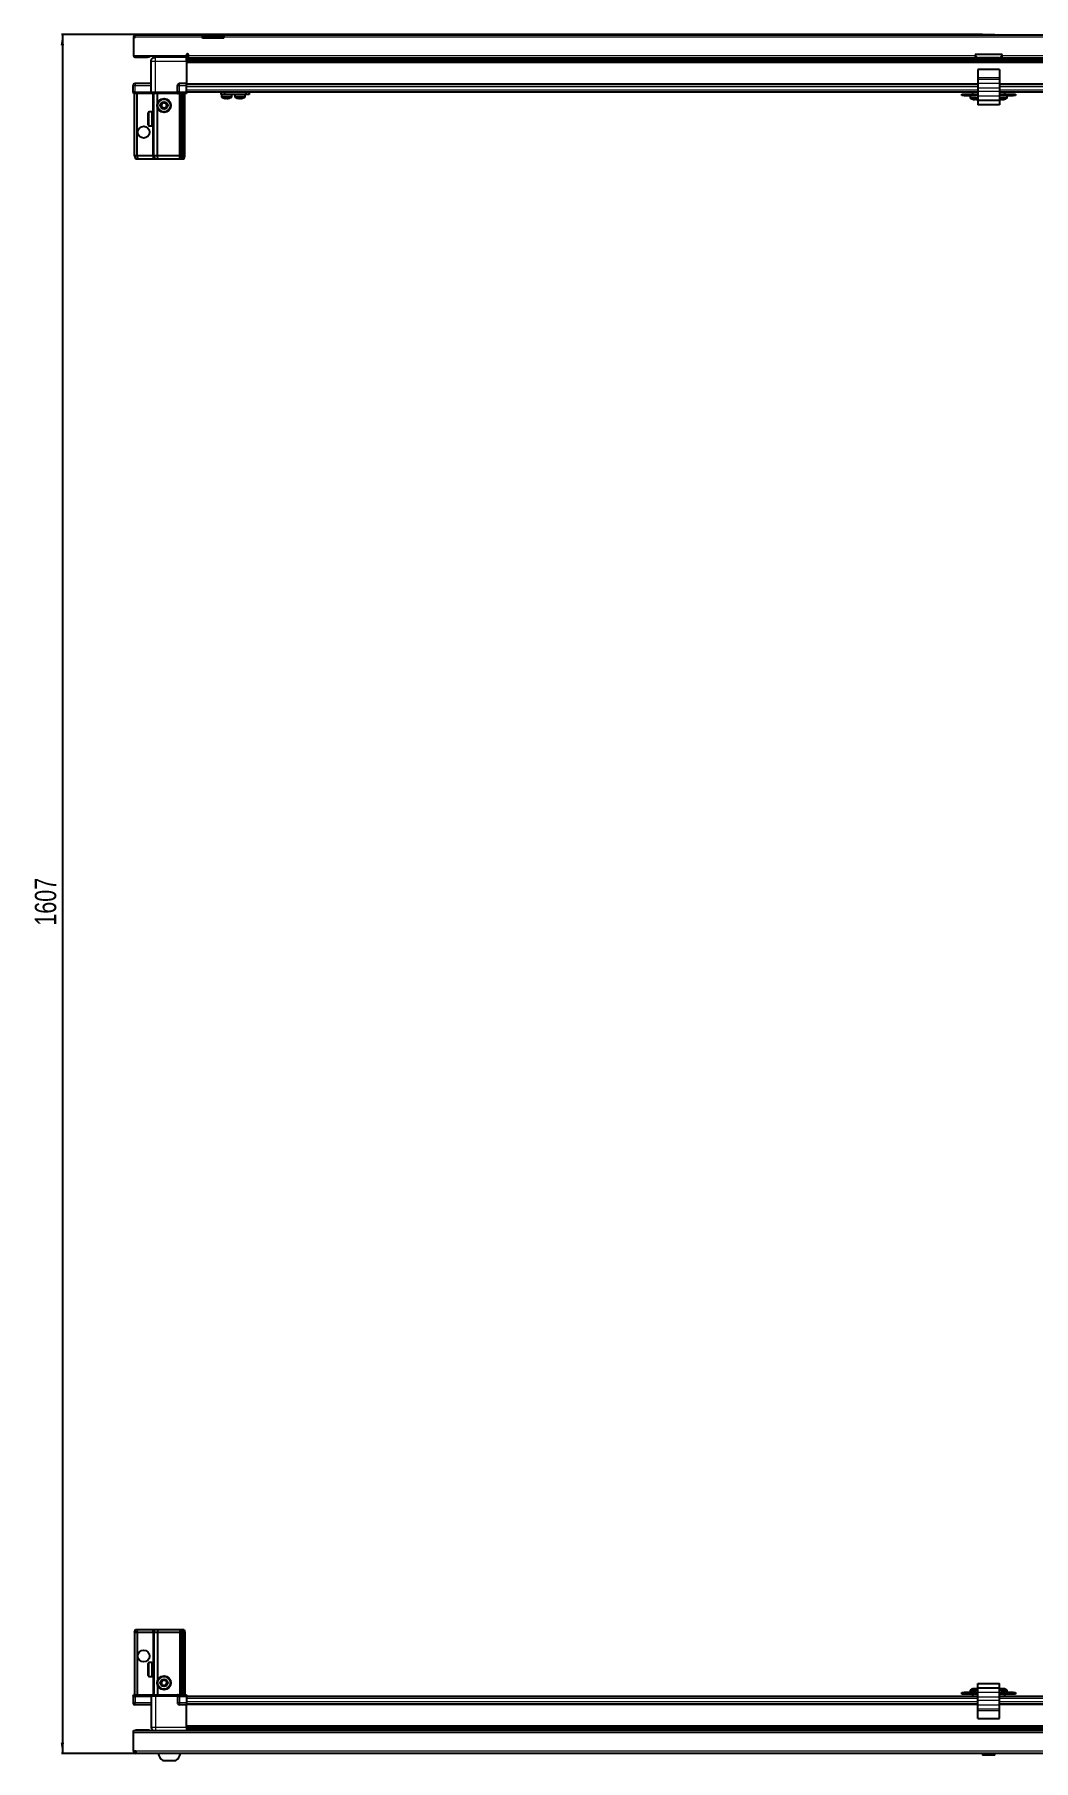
# Model space of a CAD drawing. Header units: millimetres. Extents: x 1132 to 6622, y -737 to 1932.
# Drawn here: x 1220 to 2154, y -737 to 877 of the extents above; entities that cross this region are included whole.
import ezdxf

# ---------------------------------------------------------------- set-up
doc = ezdxf.new("R2010")
doc.units = ezdxf.units.MM
doc.layers.add('FORMAT', color=7, linetype='Continuous')
doc.styles.add('SLDTEXTSTYLE0', font='TXT', dxfattribs={"width": 0.75})
doc.dimstyles.new('SLDDIMSTYLE0', dxfattribs={"dimtxt": 20, "dimasz": 10, "dimexe": 0, "dimexo": 0.0625, "dimgap": 5, "dimtad": 2, "dimdec": 1, "dimrnd": 1e-09, "dimzin": 12, "dimdsep": 46, "dimtxsty": 'SLDTEXTSTYLE0', "dimsah": 1, "dimcen": 0.09, "dimadec": 0, "dimazin": 3, "dimtfac": 1, "dimtofl": 0, "dimtmove": 0, "dimatfit": 3, "dimfxl": 0, "dimfrac": 2, "dimtolj": 1, "dimtzin": 12, "dimarcsym": 0})

# ---------------------------------------------------------------- blocks, each defined once
blk = doc.blocks.new('_D_9')
at = {"layer": 'FORMAT'}
for p, q in [((2106.7, 877), (1245.5, 877)), ((1246.5, 877), (1246.5, -730)), ((1315.1, -730), (1245.5, -730))]:
    blk.add_line(p, q, dxfattribs=at)
for points in [[(1246.5, 877), (1244.9, 867), (1248, 867)], [(1246.5, -730), (1248, -720), (1244.9, -720)]]:
    blk.add_solid(points, dxfattribs=at)
at = {"layer": 'FORMAT', "insert": (1220.7, 43.9), "char_height": 20, "attachment_point": 1, "rotation": 90, "style": 'SLDTEXTSTYLE0'}
blk.add_mtext('1607', dxfattribs=at)

msp = doc.modelspace()

# ---------------------------------------------------------------- linework, layer by layer
at = {"color": 7, "linetype": 'Continuous', "lineweight": 25}
for p, q in [((1313.99, 874.58), (1312.99, 874.58)), ((1312.99, 874.58), (1312.99, 873.68)), ((1312.99, 873.68), (1312.99, 857.18)), ((1313.99, 873.68), (1312.99, 873.68)), ((1313.99, 874.58), (1313.99, 873.68)), ((1314.59, 876.68), (1377.49, 876.68)), ((1377.49, 874.58), (1377.49, 876.68)), ((1377.49, 876.68), (1387.49, 876.68)), ((1387.49, 875.18), (1377.49, 875.18)), ((1377.49, 873.68), (1377.49, 874.58)), ((1397.49, 873.68), (1377.49, 873.68)), ((1387.49, 876.68), (1397.49, 876.68)), ((1397.49, 875.18), (1387.49, 875.18)), ((1397.49, 876.68), (1397.49, 874.58)), ((1397.49, 876.68), (2827.49, 876.68)), ((1397.49, 873.68), (1397.49, 874.58)), ((2106.7, 876.98), (2106.7, 876.68)), ((2106.7, 876.98), (2118.27, 876.98)), ((2118.27, 876.68), (2118.27, 876.98)), ((1312.99, 857.18), (1362.49, 857.18)), ((1315.09, 855.68), (1325.99, 855.68)), ((1327.99, 855.68), (1325.99, 855.68)), ((1327.99, 857.18), (1327.99, 855.68)), ((1333.24, 857.18), (1333.24, 855.68)), ((1362.49, 855.68), (1333.49, 855.68)), ((1359.74, 855.68), (1359.74, 857.18)), ((1362.49, 857.18), (1362.49, 858.03)), ((1362.49, 857.18), (1362.49, 855.68)), ((1364.49, 858.03), (1364.49, 857.28)), ((1364.49, 855.18), (1364.49, 857.28)), ((2124.99, 858.18), (2099.99, 858.18)), ((2099.99, 858.18), (2099.99, 857.28)), ((2099.99, 857.28), (2099.99, 855.18)), ((2124.99, 857.28), (2124.99, 858.18)), ((2124.99, 855.18), (2124.99, 857.28)), ((1329.49, 823.18), (1329.49, 852.18)), ((1362.49, 855.03), (1386.37, 855.03)), ((2862.49, 853.24), (1362.49, 853.24)), ((2862.49, 853.2), (1362.49, 853.2)), ((1362.49, 852.18), (1362.49, 831.18)), ((1364.49, 855.18), (2099.99, 855.18)), ((1380.99, 855.18), (1380.99, 855.03)), ((1381.15, 855.18), (1381.15, 855.03)), ((1381.36, 855.18), (1381.36, 855.03)), ((1381.91, 855.18), (1381.91, 855.03)), ((1382.32, 855.18), (1382.32, 855.03)), ((1383.21, 855.18), (1383.21, 855.03)), ((1383.79, 855.18), (1383.79, 855.03)), ((1384.93, 855.18), (1384.93, 855.03)), ((1385.63, 855.18), (1385.63, 855.03)), ((1386.37, 855.03), (1386.91, 855.03)), ((1386.91, 855.18), (1386.91, 855.03)), ((1386.91, 855.03), (1387.64, 855.03)), ((1386.91, 855.03), (1386.91, 855.03)), ((1387.09, 855.18), (1387.09, 855.03)), ((1387.59, 855.18), (1387.59, 855.03)), ((1387.64, 855.18), (1387.64, 855.03)), ((1387.64, 855.03), (1388.61, 855.03)), ((1387.64, 855.03), (1387.64, 855.03)), ((1388.61, 855.03), (2836.37, 855.03)), ((1388.93, 855.18), (1388.93, 855.03)), ((1388.95, 855.18), (1388.95, 855.03)), ((1389.64, 855.18), (1389.64, 855.03)), ((1390.82, 855.18), (1390.82, 855.03)), ((1391.43, 855.18), (1391.43, 855.03)), ((1392.38, 855.18), (1392.38, 855.03)), ((1392.84, 855.18), (1392.84, 855.03)), ((1393.47, 855.18), (1393.47, 855.03)), ((1393.72, 855.18), (1393.72, 855.03)), ((1393.96, 855.18), (1393.96, 855.03)), ((1393.99, 855.18), (1393.99, 855.03)), ((2122.49, 844.13), (2102.49, 844.13)), ((2102.49, 844.13), (2102.49, 836.4)), ((2121.99, 855.18), (2102.99, 855.18)), ((2122.49, 844.13), (2122.49, 836.4)), ((2124.99, 855.18), (2860.49, 855.18)), ((1312.49, 823.18), (1312.49, 829.18)), ((1312.49, 823.18), (1312.49, 822.85)), ((1314.49, 823.18), (1312.49, 823.18)), ((1312.49, 823.18), (1312.49, 822.85)), ((1312.49, 823.18), (1312.49, 823.18)), ((1329.49, 831.18), (1314.49, 831.18)), ((1314.49, 823.18), (1329.29, 823.18)), ((1329.29, 823.18), (1329.49, 823.18)), ((1329.49, 823.18), (1329.49, 821.98)), ((1329.49, 823.18), (1333.49, 823.18)), ((1333.49, 823.18), (1353.79, 823.18)), ((1353.79, 823.18), (1353.99, 823.18)), ((1353.99, 823.18), (1353.99, 829.18)), ((1353.99, 823.18), (1353.99, 821.98)), ((1355.99, 823.18), (1353.99, 823.18)), ((1353.99, 823.18), (1355.99, 823.18)), ((1362.49, 831.18), (1355.99, 831.18)), ((1355.99, 823.18), (1362.49, 823.18)), ((1362.49, 829.18), (1362.49, 831.18)), ((1362.49, 830.53), (2102.49, 830.53)), ((1362.49, 823.18), (1362.49, 829.18)), ((1362.49, 823.33), (2102.49, 823.33)), ((1362.49, 823.18), (1362.49, 822.85)), ((1394.94, 820.83), (1394.94, 823.33)), ((1397.94, 823.33), (1397.94, 820.83)), ((1418.14, 820.83), (1418.14, 823.33)), ((1421.14, 823.33), (1421.14, 820.83)), ((2097.49, 823.33), (2097.49, 821.33)), ((2102.49, 836.4), (2102.49, 834.96)), ((2102.49, 834.96), (2102.49, 831.19)), ((2102.49, 831.19), (2102.49, 826.86)), ((2102.49, 826.86), (2102.49, 823.64)), ((2102.49, 823.64), (2102.49, 819.31)), ((2122.49, 836.4), (2122.49, 834.96)), ((2122.49, 834.96), (2122.49, 831.19)), ((2122.49, 831.19), (2122.49, 826.86)), ((2122.49, 830.53), (2862.49, 830.53)), ((2122.49, 826.86), (2122.49, 823.64)), ((2122.49, 823.64), (2122.49, 819.31)), ((2122.49, 823.33), (2862.49, 823.33)), ((2127.49, 821.33), (2127.49, 823.33)), ((1312.49, 822.85), (1312.99, 821.98)), ((1312.49, 822.85), (1312.99, 821.98)), ((1312.99, 821.98), (1314.49, 821.98)), ((1313.99, 763.68), (1313.99, 821.98)), ((1329.29, 821.98), (1314.49, 821.98)), ((1316.49, 763.68), (1316.49, 821.98)), ((1329.49, 821.98), (1329.29, 821.98)), ((1333.49, 821.98), (1329.49, 821.98)), ((1331.99, 763.68), (1331.99, 821.98)), ((1353.79, 821.98), (1333.49, 821.98)), ((1335.49, 813.18), (1335.49, 821.98)), ((1335.49, 763.68), (1335.49, 808.18)), ((1353.99, 821.98), (1353.79, 821.98)), ((1353.99, 821.98), (1354.67, 821.98)), ((1362.49, 821.98), (1354.67, 821.98)), ((1355.99, 822.85), (1362.49, 822.85)), ((1356.99, 763.68), (1356.99, 821.98)), ((1357.99, 763.68), (1357.99, 821.98)), ((1359.49, 763.68), (1359.49, 821.98)), ((1360.99, 763.68), (1360.99, 821.98)), ((1362.49, 822.85), (1362.49, 821.98)), ((1397.94, 820.83), (1394.94, 820.83)), ((1395.29, 820.83), (1395.29, 818.92)), ((1418.14, 820.83), (1397.94, 820.83)), ((1404.79, 818.92), (1404.79, 820.83)), ((1407.74, 820.83), (1407.74, 818.92)), ((1407.79, 820.83), (1407.79, 818.92)), ((1417.29, 818.92), (1417.29, 820.83)), ((1421.14, 820.83), (1418.14, 820.83)), ((2087.49, 819.83), (2087.49, 821.33)), ((2087.49, 821.33), (2089.49, 821.33)), ((2089.49, 819.83), (2087.49, 819.83)), ((2089.49, 821.33), (2089.49, 819.83)), ((2089.49, 821.33), (2100.74, 821.33)), ((2089.49, 819.83), (2100.74, 819.83)), ((2095.24, 819.83), (2095.24, 817.92)), ((2100.74, 819.83), (2100.74, 821.33)), ((2100.74, 821.33), (2102.49, 821.33)), ((2102.49, 819.83), (2100.74, 819.83)), ((2102.49, 819.31), (2102.49, 815.33)), ((2122.49, 815.33), (2102.49, 815.33)), ((2102.49, 815.33), (2102.49, 811.33)), ((2122.49, 811.33), (2102.49, 811.33)), ((2122.49, 821.33), (2124.24, 821.33)), ((2124.24, 819.83), (2122.49, 819.83)), ((2122.49, 819.31), (2122.49, 815.33)), ((2122.49, 816.53), (2122.74, 816.45)), ((2122.49, 815.33), (2122.49, 811.33)), ((2124.24, 821.33), (2124.24, 819.83)), ((2124.24, 821.33), (2135.49, 821.33)), ((2124.24, 819.83), (2135.49, 819.83)), ((2129.74, 817.92), (2129.74, 819.83)), ((2135.49, 819.83), (2135.49, 821.33)), ((2135.49, 821.33), (2137.49, 821.33)), ((2137.49, 819.83), (2135.49, 819.83)), ((2137.49, 821.33), (2137.49, 819.83)), ((1326.79, 792.48), (1326.79, 803.88)), ((1330.49, 804.68), (1327.59, 804.68)), ((1327.59, 791.68), (1330.49, 791.68)), ((1329.99, 804.59), (1330.49, 804.59)), ((1329.99, 804.59), (1329.99, 804.42)), ((1329.99, 804.42), (1330.49, 804.42)), ((1329.99, 803.93), (1330.49, 803.93)), ((1329.99, 803.93), (1329.99, 803.55)), ((1329.99, 803.55), (1330.49, 803.55)), ((1329.99, 802.72), (1330.49, 802.72)), ((1329.99, 802.72), (1329.99, 802.16)), ((1329.99, 802.16), (1330.49, 802.16)), ((1329.99, 801.06), (1330.49, 801.06)), ((1329.99, 801.06), (1329.99, 800.38)), ((1329.99, 800.38), (1330.49, 800.38)), ((1329.99, 799.11), (1330.49, 799.11)), ((1329.99, 799.11), (1329.99, 798.38)), ((1329.99, 798.81), (1330.49, 798.81)), ((1329.99, 798.38), (1330.49, 798.38)), ((1329.99, 797.08), (1330.49, 797.08)), ((1329.99, 797.08), (1329.99, 796.36)), ((1329.99, 796.95), (1330.49, 796.95)), ((1329.99, 796.36), (1330.49, 796.36)), ((1329.99, 795.15), (1330.49, 795.15)), ((1329.99, 795.15), (1329.99, 794.52)), ((1329.99, 794.52), (1330.49, 794.52)), ((1329.99, 793.52), (1330.49, 793.52)), ((1329.99, 793.52), (1329.99, 793.04)), ((1329.99, 793.04), (1330.49, 793.04)), ((1329.99, 792.35), (1330.49, 792.35)), ((1329.99, 792.35), (1329.99, 792.06)), ((1329.99, 792.06), (1330.49, 792.06)), ((1329.99, 791.75), (1330.49, 791.75)), ((1329.99, 791.75), (1329.99, 791.68)), ((1329.99, 791.68), (1330.49, 791.68)), ((1330.49, 804.59), (1330.49, 804.68)), ((1330.49, 804.42), (1330.49, 804.59)), ((1330.49, 803.93), (1330.49, 804.42)), ((1330.49, 803.55), (1330.49, 803.93)), ((1330.49, 802.72), (1330.49, 803.55)), ((1330.49, 802.16), (1330.49, 802.72)), ((1330.59, 802.58), (1330.49, 802.58)), ((1330.49, 801.06), (1330.49, 802.16)), ((1330.49, 800.38), (1330.49, 801.06)), ((1330.49, 799.11), (1330.49, 800.38)), ((1330.49, 798.81), (1330.49, 799.11)), ((1330.49, 797.08), (1330.49, 798.38)), ((1330.49, 796.36), (1330.49, 796.95)), ((1330.49, 795.15), (1330.49, 796.36)), ((1330.49, 794.52), (1330.49, 795.15)), ((1330.49, 793.52), (1330.49, 794.52)), ((1330.49, 793.78), (1330.59, 793.78)), ((1330.49, 793.04), (1330.49, 793.52)), ((1330.49, 792.35), (1330.49, 793.04)), ((1330.49, 792.06), (1330.49, 792.35)), ((1330.49, 791.75), (1330.49, 792.06)), ((1330.49, 791.68), (1330.49, 791.75)), ((1330.49, 791.68), (1330.49, 791.68)), ((1330.59, 801.07), (1330.59, 802.58)), ((1330.59, 793.78), (1330.59, 801.07)), ((1331.47, 801.49), (1330.99, 802.18)), ((1330.99, 794.18), (1330.99, 802.18)), ((1330.99, 794.18), (1331.47, 794.87)), ((1331.96, 802.18), (1331.47, 801.49)), ((1331.47, 794.87), (1331.47, 801.49)), ((1331.47, 794.87), (1331.96, 794.18)), ((1331.99, 802.18), (1331.96, 802.18)), ((1331.96, 794.18), (1331.96, 802.18)), ((1331.96, 794.18), (1331.99, 794.18)), ((1316.49, 763.68), (1313.99, 763.68)), ((1313.99, 763.68), (1314.79, 760.68)), ((1314.79, 760.68), (1316.64, 760.68)), ((1330.99, 763.68), (1316.49, 763.68)), ((1316.49, 763.68), (1316.64, 760.68)), ((1316.64, 760.68), (1330.99, 760.68)), ((1331.99, 763.68), (1330.99, 763.68)), ((1330.99, 760.68), (1332.79, 760.68)), ((1335.49, 763.68), (1331.99, 763.68)), ((1331.99, 763.68), (1332.79, 760.68)), ((1332.79, 760.68), (1335.82, 760.68)), ((1355.99, 763.68), (1335.49, 763.68)), ((1335.82, 760.68), (1335.49, 763.68)), ((1335.82, 760.68), (1355.99, 760.68)), ((1356.99, 763.68), (1355.99, 763.68)), ((1355.99, 760.68), (1357.79, 760.68)), ((1357.99, 763.68), (1356.99, 763.68)), ((1357.79, 760.68), (1356.99, 763.68)), ((1357.79, 760.68), (1358.53, 760.68)), ((1359.49, 763.68), (1357.99, 763.68)), ((1358.53, 760.68), (1357.99, 763.68)), ((1358.53, 760.68), (1359.03, 760.68)), ((1359.03, 760.68), (1359.49, 763.68)), ((1359.03, 760.68), (1360.18, 760.68)), ((1360.99, 763.68), (1359.49, 763.68)), ((1360.18, 760.68), (1360.99, 763.68)), ((1313.99, -617.02), (1314.79, -614.02)), ((1313.99, -617.02), (1313.99, -675.32)), ((1316.49, -617.02), (1313.99, -617.02)), ((1314.79, -614.02), (1316.64, -614.02)), ((1316.49, -617.02), (1316.64, -614.02)), ((1316.49, -617.02), (1316.49, -675.32)), ((1330.99, -617.02), (1316.49, -617.02)), ((1316.64, -614.02), (1330.99, -614.02)), ((1330.99, -614.02), (1332.79, -614.02)), ((1331.99, -617.02), (1330.99, -617.02)), ((1331.99, -617.02), (1332.79, -614.02)), ((1335.49, -617.02), (1331.99, -617.02)), ((1331.99, -617.02), (1331.99, -675.32)), ((1332.79, -614.02), (1335.82, -614.02)), ((1335.82, -614.02), (1335.49, -617.02)), ((1335.49, -617.02), (1335.49, -661.52)), ((1355.99, -617.02), (1335.49, -617.02)), ((1335.82, -614.02), (1355.99, -614.02)), ((1355.99, -614.02), (1357.79, -614.02)), ((1356.99, -617.02), (1355.99, -617.02)), ((1357.79, -614.02), (1356.99, -617.02)), ((1357.99, -617.02), (1356.99, -617.02)), ((1356.99, -617.02), (1356.99, -675.32)), ((1357.79, -614.02), (1358.53, -614.02)), ((1358.53, -614.02), (1357.99, -617.02)), ((1359.49, -617.02), (1357.99, -617.02)), ((1357.99, -617.02), (1357.99, -675.32)), ((1358.53, -614.02), (1359.03, -614.02)), ((1359.03, -614.02), (1359.49, -617.02)), ((1359.03, -614.02), (1360.18, -614.02)), ((1359.49, -617.02), (1359.49, -675.32)), ((1360.99, -617.02), (1359.49, -617.02)), ((1360.18, -614.02), (1360.99, -617.02)), ((1360.99, -617.02), (1360.99, -675.32)), ((1329.99, -645.02), (1327.59, -645.02)), ((1329.99, -645.02), (1329.99, -645.03)), ((1329.99, -645.03), (1330.49, -645.03)), ((1329.99, -645.21), (1330.49, -645.21)), ((1329.99, -645.21), (1329.99, -645.43)), ((1329.99, -645.43), (1330.49, -645.43)), ((1330.49, -645.21), (1330.49, -645.03)), ((1330.49, -645.43), (1330.49, -645.21)), ((1330.49, -646.01), (1330.49, -645.43)), ((1326.79, -657.22), (1326.79, -645.82)), ((1327.59, -658.02), (1329.99, -658.02)), ((1329.99, -646.01), (1330.49, -646.01)), ((1329.99, -646.01), (1329.99, -646.43)), ((1329.99, -646.43), (1330.49, -646.43)), ((1329.99, -647.34), (1330.49, -647.34)), ((1329.99, -647.34), (1329.99, -647.93)), ((1329.99, -647.93), (1330.49, -647.93)), ((1329.99, -649.09), (1330.49, -649.09)), ((1329.99, -649.09), (1329.99, -649.79)), ((1329.99, -649.79), (1330.49, -649.79)), ((1329.99, -651.07), (1330.49, -651.07)), ((1329.99, -651.07), (1329.99, -651.81)), ((1329.99, -651.21), (1330.49, -651.21)), ((1329.99, -651.71), (1330.49, -651.71)), ((1329.99, -651.81), (1330.49, -651.81)), ((1329.99, -653.09), (1330.49, -653.09)), ((1329.99, -653.09), (1329.99, -653.8)), ((1329.99, -653.8), (1330.49, -653.8)), ((1329.99, -654.97), (1330.49, -654.97)), ((1329.99, -654.97), (1329.99, -655.57)), ((1329.99, -655.57), (1330.49, -655.57)), ((1329.99, -656.5), (1330.49, -656.5)), ((1329.99, -656.5), (1329.99, -656.94)), ((1329.99, -656.94), (1330.49, -656.94)), ((1329.99, -657.55), (1330.49, -657.55)), ((1329.99, -657.55), (1329.99, -657.78)), ((1329.99, -657.78), (1330.49, -657.78)), ((1329.99, -658), (1330.49, -658)), ((1329.99, -658), (1329.99, -658.02)), ((1329.99, -658.01), (1330.49, -658.01)), ((1330.49, -646.43), (1330.49, -646.01)), ((1330.49, -647.34), (1330.49, -646.43)), ((1330.59, -647.12), (1330.49, -647.12)), ((1330.49, -647.93), (1330.49, -647.34)), ((1330.49, -649.09), (1330.49, -647.93)), ((1330.49, -649.79), (1330.49, -649.09)), ((1330.49, -651.07), (1330.49, -649.79)), ((1330.49, -651.21), (1330.49, -651.07)), ((1330.49, -651.81), (1330.49, -651.71)), ((1330.49, -653.09), (1330.49, -651.81)), ((1330.49, -653.8), (1330.49, -653.09)), ((1330.49, -654.97), (1330.49, -653.8)), ((1330.49, -655.57), (1330.49, -654.97)), ((1330.49, -656.5), (1330.49, -655.57)), ((1330.49, -655.92), (1330.59, -655.92)), ((1330.49, -656.94), (1330.49, -656.5)), ((1330.49, -657.55), (1330.49, -656.94)), ((1330.49, -657.78), (1330.49, -657.55)), ((1330.49, -658), (1330.49, -657.78)), ((1330.49, -658.01), (1330.49, -658)), ((1330.59, -655.92), (1330.59, -647.12)), ((1331.47, -648.21), (1330.99, -647.52)), ((1330.99, -655.52), (1330.99, -647.52)), ((1330.99, -655.52), (1331.47, -654.83)), ((1331.96, -647.52), (1331.47, -648.21)), ((1331.47, -654.83), (1331.47, -648.21)), ((1331.47, -654.83), (1331.96, -655.52)), ((1331.99, -647.52), (1331.96, -647.52)), ((1331.96, -655.52), (1331.96, -647.52)), ((1331.96, -655.52), (1331.99, -655.52)), ((1312.99, -675.32), (1312.49, -676.19)), ((1312.49, -676.52), (1312.49, -676.19)), ((1312.49, -676.52), (1314.49, -676.52)), ((1312.49, -676.52), (1312.49, -682.52)), ((1314.49, -675.32), (1312.99, -675.32)), ((1314.49, -675.32), (1329.29, -675.32)), ((1329.29, -676.52), (1314.49, -676.52)), ((1314.49, -676.52), (1329.29, -676.52)), ((1329.29, -675.32), (1329.49, -675.32)), ((1329.49, -676.52), (1329.29, -676.52)), ((1329.49, -676.52), (1329.49, -675.32)), ((1329.49, -675.32), (1333.49, -675.32)), ((1333.49, -676.52), (1329.49, -676.52)), ((1329.49, -676.52), (1329.49, -705.52)), ((1333.49, -675.32), (1353.79, -675.32)), ((1353.79, -676.52), (1333.49, -676.52)), ((1335.49, -666.52), (1335.49, -675.32)), ((1353.79, -675.32), (1353.99, -675.32)), ((1353.99, -676.52), (1353.79, -676.52)), ((1353.99, -676.52), (1353.99, -675.32)), ((1354.67, -675.32), (1353.99, -675.32)), ((1353.99, -676.52), (1355.99, -676.52)), ((1353.99, -676.52), (1353.99, -682.52)), ((1354.67, -675.32), (1362.49, -675.32)), ((1362.49, -676.19), (1355.99, -676.19)), ((1362.49, -676.52), (1355.99, -676.52)), ((1355.99, -676.52), (1362.49, -676.52)), ((1362.49, -675.32), (1362.49, -676.19)), ((1362.49, -676.19), (1362.49, -676.19)), ((1362.49, -676.52), (1362.49, -676.19)), ((1362.49, -676.52), (1362.49, -676.52)), ((1362.49, -676.52), (1362.49, -682.52)), ((2102.49, -676.67), (1362.49, -676.67)), ((2087.49, -674.67), (2087.49, -673.17)), ((2087.49, -673.17), (2089.49, -673.17)), ((2089.49, -674.67), (2087.49, -674.67)), ((2089.49, -673.17), (2089.49, -674.67)), ((2100.74, -673.17), (2089.49, -673.17)), ((2100.74, -674.67), (2089.49, -674.67)), ((2095.24, -671.26), (2095.24, -673.17)), ((2097.49, -674.67), (2097.49, -676.67)), ((2100.74, -674.67), (2100.74, -673.17)), ((2100.74, -673.17), (2102.49, -673.17)), ((2102.49, -674.67), (2100.74, -674.67)), ((2101.16, -669.68), (2101.16, -669.69)), ((2102.49, -664.67), (2122.49, -664.67)), ((2102.49, -668.67), (2102.49, -664.67)), ((2102.49, -668.67), (2122.49, -668.67)), ((2102.49, -672.65), (2102.49, -668.67)), ((2102.49, -676.98), (2102.49, -672.65)), ((2102.49, -680.2), (2102.49, -676.98)), ((2122.49, -668.67), (2122.49, -664.67)), ((2122.49, -672.65), (2122.49, -668.67)), ((2122.49, -676.98), (2122.49, -672.65)), ((2122.49, -673.17), (2124.24, -673.17)), ((2124.24, -674.67), (2122.49, -674.67)), ((2862.49, -676.67), (2122.49, -676.67)), ((2122.49, -680.2), (2122.49, -676.98)), ((2124.24, -673.17), (2124.24, -674.67)), ((2135.49, -673.17), (2124.24, -673.17)), ((2135.49, -674.67), (2124.24, -674.67)), ((2126.16, -669.68), (2126.16, -669.69)), ((2127.49, -676.67), (2127.49, -674.67)), ((2129.74, -673.17), (2129.74, -671.26)), ((2135.49, -674.67), (2135.49, -673.17)), ((2135.49, -673.17), (2137.49, -673.17)), ((2137.49, -674.67), (2135.49, -674.67)), ((2137.49, -673.17), (2137.49, -674.67)), ((1329.49, -684.52), (1314.49, -684.52)), ((1362.49, -684.52), (1355.99, -684.52)), ((1362.49, -682.52), (1362.49, -684.52)), ((2102.49, -683.87), (1362.49, -683.87)), ((1362.49, -705.52), (1362.49, -684.52)), ((2102.49, -684.53), (2102.49, -680.2)), ((2102.49, -688.3), (2102.49, -684.53)), ((2102.49, -689.74), (2102.49, -688.3)), ((2102.49, -697.47), (2102.49, -689.74)), ((2122.49, -684.53), (2122.49, -680.2)), ((2862.49, -683.87), (2122.49, -683.87)), ((2122.49, -688.3), (2122.49, -684.53)), ((2122.49, -689.74), (2122.49, -688.3)), ((2122.49, -697.47), (2122.49, -689.74)), ((1312.99, -710.62), (1312.99, -708.52)), ((1312.99, -708.52), (2911.99, -708.52)), ((1327.99, -708.42), (1315.09, -708.42)), ((1327.99, -708.42), (1327.99, -708.52)), ((1362.49, -706.54), (2862.49, -706.54)), ((1362.49, -706.58), (2862.49, -706.58)), ((1386.37, -708.37), (1362.49, -708.37)), ((1380.99, -708.52), (1380.99, -708.37)), ((1381.03, -708.52), (1381.03, -708.37)), ((1381.3, -708.52), (1381.3, -708.37)), ((1381.56, -708.52), (1381.56, -708.37)), ((1382.21, -708.52), (1382.21, -708.37)), ((1382.67, -708.52), (1382.67, -708.37)), ((1383.64, -708.52), (1383.64, -708.37)), ((1384.26, -708.52), (1384.26, -708.37)), ((1385.45, -708.52), (1385.45, -708.37)), ((1386.11, -708.52), (1386.11, -708.37)), ((1386.16, -708.52), (1386.16, -708.37)), ((1387.45, -708.37), (1386.37, -708.37)), ((1388.19, -708.37), (1387.45, -708.37)), ((1387.45, -708.52), (1387.45, -708.37)), ((1387.45, -708.37), (1387.45, -708.37)), ((1387.47, -708.52), (1387.47, -708.37)), ((1387.96, -708.52), (1387.96, -708.37)), ((1388.19, -708.52), (1388.19, -708.37)), ((1388.61, -708.37), (1388.19, -708.37)), ((1388.19, -708.37), (1388.19, -708.37)), ((2836.37, -708.37), (1388.61, -708.37)), ((1389.46, -708.52), (1389.46, -708.37)), ((1390.15, -708.52), (1390.15, -708.37)), ((1391.28, -708.52), (1391.28, -708.37)), ((1391.86, -708.52), (1391.86, -708.37)), ((1392.73, -708.52), (1392.73, -708.37)), ((1393.13, -708.52), (1393.13, -708.37)), ((1393.66, -708.52), (1393.66, -708.37)), ((1393.85, -708.52), (1393.85, -708.37)), ((1393.99, -708.52), (1393.99, -708.37)), ((2102.49, -697.47), (2122.49, -697.47)), ((1312.99, -727.92), (1312.99, -710.62)), ((1315.09, -727.92), (1312.99, -727.92)), ((1315.09, -727.92), (1315.09, -730.02)), ((2909.89, -730.02), (1315.09, -730.02)), ((1340.49, -736.62), (1352.49, -736.62)), ((2107.69, -730.02), (2106.7, -731.01)), ((2106.7, -731.01), (2106.7, -731.52)), ((2118.27, -731.01), (2106.7, -731.01)), ((2118.27, -731.52), (2106.7, -731.52)), ((2118.27, -731.01), (2117.29, -730.02)), ((2118.27, -731.52), (2118.27, -731.01))]:
    msp.add_line(p, q, dxfattribs=at)
at = {"color": 8, "linetype": 'Continuous', "lineweight": 18}
for p, q in [((1377.49, 874.58), (1313.99, 874.58)), ((1387.49, 875.18), (1387.49, 876.68)), ((2827.49, 874.58), (1397.49, 874.58)), ((1315.09, 857.18), (1315.09, 855.68)), ((1325.99, 855.68), (1325.99, 857.18)), ((1362.49, 855.68), (1364.49, 855.68)), ((1364.49, 857.28), (2099.99, 857.28)), ((2099.99, 855.68), (2101.33, 855.68)), ((2123.65, 855.68), (2124.99, 855.68)), ((2124.99, 857.28), (2860.49, 857.28)), ((1333.49, 852.18), (1362.49, 852.18)), ((1333.49, 823.18), (1333.49, 852.18)), ((2862.49, 854.44), (1362.49, 854.44)), ((1362.49, 852), (2862.49, 852)), ((2862.49, 850.58), (1362.49, 850.58)), ((1312.49, 829.18), (1314.49, 829.18)), ((1314.49, 831.18), (1314.49, 829.18)), ((1314.49, 829.18), (1329.49, 829.18)), ((1314.49, 823.18), (1314.49, 829.18)), ((1314.49, 823.18), (1314.49, 821.98)), ((1329.29, 821.98), (1329.29, 823.18)), ((1333.49, 823.18), (1333.49, 821.98)), ((1353.79, 821.98), (1353.79, 823.18)), ((1353.99, 829.18), (1355.99, 829.18)), ((1355.99, 829.18), (1355.99, 831.18)), ((1355.99, 823.18), (1355.99, 829.18)), ((1355.99, 829.18), (1362.49, 829.18)), ((1355.99, 823.18), (1355.99, 822.85)), ((1362.49, 831.18), (2102.49, 831.18)), ((1362.49, 828.53), (2102.49, 828.53)), ((1362.49, 825.33), (2102.49, 825.33)), ((2122.49, 836.4), (2102.49, 836.4)), ((2122.49, 834.96), (2102.49, 834.96)), ((2122.49, 831.19), (2102.49, 831.19)), ((2122.49, 826.86), (2102.49, 826.86)), ((2122.49, 823.64), (2102.49, 823.64)), ((2122.49, 831.18), (2862.49, 831.18)), ((2122.49, 828.53), (2862.49, 828.53)), ((2122.49, 825.33), (2862.49, 825.33)), ((1330.99, 802.18), (1330.99, 821.98)), ((1355.99, 763.68), (1355.99, 821.98)), ((1404.79, 818.92), (1395.29, 818.92)), ((1404.59, 818.55), (1395.48, 818.55)), ((1407.79, 818.92), (1407.74, 818.92)), ((1417.29, 818.92), (1407.79, 818.92)), ((1407.98, 818.55), (1407.93, 818.55)), ((1417.09, 818.55), (1407.98, 818.55)), ((2102.49, 817.92), (2095.24, 817.92)), ((2102.49, 817.55), (2095.43, 817.55)), ((2122.49, 819.31), (2102.49, 819.31)), ((2129.74, 817.92), (2122.49, 817.92)), ((2129.54, 817.55), (2122.49, 817.55)), ((1327.59, 791.68), (1327.59, 804.68)), ((1330.99, 763.68), (1330.99, 794.18)), ((1330.99, 763.68), (1330.99, 760.68)), ((1355.99, 760.68), (1355.99, 763.68)), ((1330.99, -617.02), (1330.99, -614.02)), ((1330.99, -617.02), (1330.99, -647.52)), ((1355.99, -614.02), (1355.99, -617.02)), ((1355.99, -617.02), (1355.99, -675.32)), ((1327.59, -658.02), (1327.59, -645.02)), ((1330.99, -655.52), (1330.99, -675.32)), ((1314.49, -676.52), (1314.49, -675.32)), ((1314.49, -676.52), (1314.49, -682.52)), ((1329.29, -676.52), (1329.29, -675.32)), ((1333.49, -676.52), (1333.49, -675.32)), ((1333.49, -676.52), (1333.49, -705.52)), ((1353.79, -676.52), (1353.79, -675.32)), ((1355.99, -676.52), (1355.99, -676.19)), ((1355.99, -676.52), (1355.99, -682.52)), ((1362.49, -676.52), (1362.49, -676.19)), ((2095.24, -671.26), (2099.99, -671.26)), ((2095.43, -670.89), (2099.99, -670.89)), ((2099.99, -670.89), (2102.49, -670.89)), ((2099.99, -671.26), (2102.49, -671.26)), ((2102.49, -672.65), (2122.49, -672.65)), ((2102.49, -676.98), (2122.49, -676.98)), ((2122.49, -670.89), (2124.99, -670.89)), ((2122.49, -671.26), (2124.99, -671.26)), ((2124.99, -670.89), (2129.54, -670.89)), ((2124.99, -671.26), (2129.74, -671.26)), ((1312.49, -682.52), (1314.49, -682.52)), ((1314.49, -682.52), (1329.49, -682.52)), ((1314.49, -684.52), (1314.49, -682.52)), ((1353.99, -682.52), (1355.99, -682.52)), ((1355.99, -682.52), (1362.49, -682.52)), ((1355.99, -682.52), (1355.99, -684.52)), ((2102.49, -678.67), (1362.49, -678.67)), ((2102.49, -681.87), (1362.49, -681.87)), ((2102.49, -684.52), (1362.49, -684.52)), ((2102.49, -680.2), (2122.49, -680.2)), ((2102.49, -684.53), (2122.49, -684.53)), ((2102.49, -688.3), (2122.49, -688.3)), ((2102.49, -689.74), (2122.49, -689.74)), ((2862.49, -678.67), (2122.49, -678.67)), ((2862.49, -681.87), (2122.49, -681.87)), ((2862.49, -684.52), (2122.49, -684.52)), ((1315.09, -708.52), (1315.09, -708.42)), ((1333.49, -705.52), (1362.49, -705.52)), ((1362.49, -703.92), (2862.49, -703.92)), ((2862.49, -705.34), (1362.49, -705.34)), ((1362.49, -707.78), (2862.49, -707.78)), ((2911.99, -710.62), (1312.99, -710.62)), ((2909.89, -727.92), (1315.09, -727.92))]:
    msp.add_line(p, q, dxfattribs=at)
at = {"color": 7, "linetype": 'Continuous', "lineweight": 25, "flags": 128}
for points in [[(2102.49, -669.87), (2102.48, -669.87), (2102.17, -669.77)], [(2122.84, -669.77), (2122.52, -669.86), (2122.49, -669.87)], [(1315.09, -708.42), (1314.68, -708.46), (1314.45, -708.52)]]:
    msp.add_lwpolyline(points, dxfattribs=at)
at = {"color": 7, "linetype": 'Continuous', "lineweight": 25}
for centre, radius in [((1341.49, 810.68), 6.5), ((1341.49, 810.68), 3.46), ((1322.49, 785.68), 5.5), ((1322.49, -639.02), 5.5), ((1341.49, -664.02), 6.5), ((1341.49, -664.02), 3.46)]:
    msp.add_circle(centre, radius, dxfattribs=at)
at = {"color": 8, "linetype": 'Continuous', "lineweight": 18}
for centre in [(1341.49, 810.68), (1341.49, -664.02)]:
    msp.add_circle(centre, 5.7, dxfattribs=at)
at = {"color": 7, "linetype": 'Continuous', "lineweight": 25}
for centre, radius, start, end in [((1315.09, 857.78), 2.1, 196.60155, 270), ((1363.49, 858.03), 1, 0, 180), ((2102.99, 858.18), 3, 180, 270), ((2121.99, 858.18), 3, 270, 360), ((1314.49, 829.18), 2, 90, 180), ((1355.99, 829.18), 2, 90, 180), ((1341.49, 810.68), 2.5, 134.92207, 194.92207), ((1341.49, 810.68), 2.5, 194.92207, 254.92207), ((1341.49, 810.68), 2.5, 74.92207, 134.92207), ((1341.49, 810.68), 2.5, 254.92207, 314.92207), ((1341.49, 810.68), 2.5, 14.92207, 74.92207), ((1341.49, 810.68), 2.5, 314.92207, 14.92207), ((1395.74, 818.92), 0.45, 180, 235.28209), ((1400.04, 825.13), 8, 235.28209, 258.9392), ((1400.04, 825.13), 8, 281.00757, 304.71791), ((1404.34, 818.92), 0.45, 304.71791, 0), ((1408.19, 818.92), 0.45, 180, 235.28209), ((1408.24, 818.92), 0.45, 180, 235.28209), ((1412.49, 825.13), 8, 235.28209, 256.54113), ((1412.54, 825.13), 8, 235.28209, 259.06255), ((1412.54, 825.13), 8, 280.87532, 304.71791), ((1416.84, 818.92), 0.45, 304.71791, 0), ((2095.69, 817.92), 0.45, 180, 235.28209), ((2099.99, 824.13), 8, 235.28209, 259.10263), ((2099.99, 824.13), 8, 280.79755, 288.20996), ((2124.99, 824.13), 8, 286.33055, 304.71791), ((2129.29, 817.92), 0.45, 304.71791, 0), ((1327.59, 803.88), 0.8, 90, 180), ((1327.59, 792.48), 0.8, 180, 270), ((1330.99, 802.58), 0.4, 180, 270), ((1330.99, 793.78), 0.4, 90, 180), ((1327.59, -645.82), 0.8, 90, 180), ((1327.59, -657.22), 0.8, 180, 270), ((1330.99, -647.12), 0.4, 180, 270), ((1330.99, -655.92), 0.4, 90, 180), ((1341.49, -664.02), 2.5, 87.37605, 147.37605), ((1341.49, -664.02), 2.5, 27.37605, 87.37605), ((1341.49, -664.02), 2.5, 147.37605, 207.37605), ((1341.49, -664.02), 2.5, 207.37605, 267.37605), ((1341.49, -664.02), 2.5, 267.37605, 327.37605), ((1341.49, -664.02), 2.5, 327.37605, 27.37605), ((2095.69, -671.26), 0.45, 124.71791, 180), ((2099.99, -677.47), 8, 105.59831, 124.71791), ((2124.99, -677.47), 8, 55.28209, 74.20809), ((2129.29, -671.26), 0.45, 0, 55.28209), ((1314.49, -682.52), 2, 180, 270), ((1355.99, -682.52), 2, 180, 270), ((1315.09, -727.92), 2.1, 180, 270), ((1315.09, -727.92), 0.6, 180, 270), ((1347.51, -727), 11.91, 194.70035, 233.8734), ((1345.46, -727), 11.91, 306.1266, 345.29965)]:
    msp.add_arc(centre, radius, start, end, dxfattribs=at)
for centre, start_param, end_param in [((1355.99, 819.38), 0, 0.7227342), ((1355.99, -672.72), 2.4188584, 3.1415927)]:
    msp.add_ellipse(centre, major_axis=(0, 3.46), ratio=0.5773503, start_param=start_param, end_param=end_param, dxfattribs=at)
for points, knots in [([(1314.58, 876.59), (1314.5, 876.58), (1314.18, 876.53), (1313.7, 876.2), (1313.23, 875.65), (1313.02, 875.07), (1313, 874.71), (1312.99, 874.58)], [0, 0, 0, 0, 0.0862, 0.3453145, 0.6044258, 0.863537, 1, 1, 1, 1]), ([(1313.99, 874.58), (1314.03, 874.83), (1314.12, 875.33), (1314.26, 875.97), (1314.39, 876.43), (1314.5, 876.65), (1314.57, 876.67), (1314.59, 876.68)], [0, 0, 0, 0, 0.2302553, 0.4485219, 0.6667858, 0.8850496, 1, 1, 1, 1]), ([(1329.49, 852.18), (1329.54, 852.62), (1329.61, 853.3), (1330.04, 854.11), (1330.5, 854.67), (1331.06, 855.12), (1331.87, 855.56), (1332.55, 855.63), (1332.99, 855.68)], [0, 0, 0, 0, 0.23945684, 0.36836066, 0.5, 0.63163934, 0.76054316, 1, 1, 1, 1]), ([(1333.49, 855.68), (1333.42, 855.68), (1333.29, 855.68), (1333.13, 855.68), (1333.01, 855.68), (1333, 855.68), (1332.99, 855.68)], [0, 0, 0, 0, 0.2493943, 0.5003335, 0.7501667, 1, 1, 1, 1]), ([(1362.49, 852.18), (1362.49, 852.57), (1362.49, 853.36), (1362.49, 854.41), (1362.49, 855.2), (1362.49, 855.62), (1362.49, 855.66), (1362.49, 855.68)], [0, 0, 0, 0, 0.21469386, 0.42938772, 0.64408158, 0.85877544, 1, 1, 1, 1]), ([(1338.7, 811.43), (1339.07, 811.79), (1339.75, 812.48), (1340.43, 813.15), (1340.75, 813.47)], [0, 0, 0, 0, 0.5346859, 1, 1, 1, 1]), ([(1339.44, 808.64), (1339.36, 808.97), (1339.14, 809.77), (1338.89, 810.73), (1338.73, 811.31), (1338.7, 811.43)], [0, 0, 0, 0, 0.3629006, 0.8668753, 1, 1, 1, 1]), ([(1342.23, 807.89), (1341.73, 808.02), (1340.8, 808.28), (1339.88, 808.52), (1339.44, 808.64)], [0, 0, 0, 0, 0.5346859, 1, 1, 1, 1]), ([(1340.75, 813.47), (1341.24, 813.33), (1342.17, 813.08), (1343.1, 812.83), (1343.53, 812.72)], [0, 0, 0, 0, 0.5346859, 1, 1, 1, 1]), ([(1344.28, 809.93), (1343.91, 809.56), (1343.23, 808.88), (1342.55, 808.21), (1342.23, 807.89)], [0, 0, 0, 0, 0.5346859, 1, 1, 1, 1]), ([(1343.53, 812.72), (1343.56, 812.6), (1343.72, 812.02), (1343.98, 811.06), (1344.19, 810.26), (1344.28, 809.93)], [0, 0, 0, 0, 0.1331247, 0.6370994, 1, 1, 1, 1]), ([(1398.54, 817.28), (1398.54, 817.27), (1398.54, 817.27), (1398.4, 817.3), (1398.22, 817.35), (1398.07, 817.41), (1398, 817.44), (1397.99, 817.45), (1397.99, 817.45), (1398, 817.45), (1398.02, 817.45), (1398.09, 817.43), (1398.38, 817.37), (1398.76, 817.29), (1399.17, 817.26), (1399.45, 817.29), (1399.6, 817.36), (1399.71, 817.43), (1399.78, 817.45), (1399.8, 817.45), (1399.83, 817.45), (1399.85, 817.45), (1399.89, 817.45), (1399.99, 817.41), (1400.15, 817.34), (1400.37, 817.29), (1400.67, 817.27), (1401.01, 817.29), (1401.32, 817.34), (1401.56, 817.39), (1401.68, 817.41), (1401.76, 817.43), (1401.81, 817.44), (1401.85, 817.45), (1401.86, 817.45), (1401.87, 817.45), (1401.87, 817.45)], [0, 0, 0, 0, 0.0260981, 0.0798373, 0.1372046, 0.1783571, 0.1990393, 0.2033396, 0.2076895, 0.2107229, 0.2145438, 0.2214795, 0.2486016, 0.3557772, 0.404897, 0.4544227, 0.54605, 0.5914038, 0.5971187, 0.6013251, 0.6043817, 0.6074438, 0.6119905, 0.6242286, 0.6785193, 0.7597502, 0.8043048, 0.8490258, 0.923625, 0.9513598, 0.9687075, 0.9799959, 0.9911421, 0.9954732, 0.998845, 1, 1, 1, 1]), ([(1401.87, 817.45), (1401.88, 817.45), (1401.88, 817.45), (1401.89, 817.44), (1401.84, 817.41), (1401.7, 817.34), (1401.56, 817.29), (1401.51, 817.27), (1401.55, 817.28), (1401.57, 817.28)], [0, 0, 0, 0, 0.0151829, 0.0365363, 0.0956997, 0.3601423, 0.6752387, 0.8745348, 1, 1, 1, 1]), ([(1411.02, 817.28), (1411.03, 817.27), (1411.05, 817.27), (1410.91, 817.32), (1410.75, 817.38), (1410.63, 817.44), (1410.63, 817.45), (1410.63, 817.45), (1410.65, 817.45), (1410.67, 817.45), (1410.76, 817.43), (1411.1, 817.35), (1411.52, 817.28), (1411.96, 817.27), (1412.18, 817.3), (1412.35, 817.35), (1412.47, 817.41), (1412.55, 817.44), (1412.6, 817.45), (1412.62, 817.45), (1412.64, 817.45), (1412.67, 817.45), (1412.73, 817.43), (1412.86, 817.37), (1413.01, 817.29), (1413.32, 817.26), (1413.7, 817.29), (1414.09, 817.36), (1414.39, 817.43), (1414.5, 817.45), (1414.52, 817.45), (1414.53, 817.45), (1414.54, 817.45), (1414.54, 817.45), (1414.48, 817.41), (1414.3, 817.35), (1414.1, 817.29), (1414.06, 817.28), (1414.05, 817.27)], [0, 0, 0, 0, 0.0283629, 0.0806823, 0.1383562, 0.1672924, 0.1709175, 0.1737955, 0.1766977, 0.1800498, 0.1863992, 0.2130773, 0.319019, 0.3539804, 0.3992833, 0.4476446, 0.4823368, 0.4997721, 0.5033973, 0.5070643, 0.5096216, 0.5128427, 0.5186896, 0.5415539, 0.6319042, 0.6733129, 0.7150637, 0.7923067, 0.8305407, 0.8353583, 0.8389044, 0.8414812, 0.8440625, 0.8478955, 0.8582124, 0.9039802, 0.9724588, 1, 1, 1, 1]), ([(2098.48, 816.27), (2098.48, 816.27), (2098.49, 816.27), (2098.36, 816.31), (2098.17, 816.37), (2098.04, 816.44), (2098.03, 816.45), (2098.03, 816.45), (2098.04, 816.45), (2098.06, 816.45), (2098.11, 816.44), (2098.31, 816.4), (2098.65, 816.32), (2099.07, 816.27), (2099.4, 816.27), (2099.62, 816.32), (2099.78, 816.38), (2099.89, 816.44), (2099.96, 816.45), (2099.98, 816.45), (2100, 816.45), (2100.03, 816.45), (2100.1, 816.43), (2100.26, 816.35), (2100.44, 816.28), (2100.84, 816.27), (2101.16, 816.3), (2101.48, 816.35), (2101.72, 816.41), (2101.86, 816.44), (2101.91, 816.45), (2101.93, 816.45), (2101.94, 816.45), (2101.95, 816.45), (2101.93, 816.43), (2101.78, 816.37), (2101.59, 816.3), (2101.47, 816.27), (2101.49, 816.27), (2101.49, 816.27)], [0, 0, 0, 0, 0.0107986, 0.0543621, 0.1370986, 0.1577299, 0.1615047, 0.1653161, 0.1678592, 0.1703965, 0.1748191, 0.1884464, 0.2519024, 0.3158484, 0.35385, 0.4061453, 0.4637925, 0.4927153, 0.4963388, 0.4992154, 0.5021163, 0.5054668, 0.5118133, 0.5384791, 0.6443718, 0.679317, 0.724599, 0.772938, 0.8076141, 0.8250414, 0.8286649, 0.8323302, 0.8348863, 0.8381059, 0.84395, 0.8668038, 0.9571124, 0.9985019, 1, 1, 1, 1]), ([(2122.74, 816.45), (2122.74, 816.45), (2122.74, 816.45), (2122.75, 816.45), (2122.81, 816.43), (2123.11, 816.35), (2123.5, 816.28), (2123.76, 816.27), (2123.82, 816.3), (2123.82, 816.35), (2123.81, 816.41), (2123.81, 816.44), (2123.84, 816.45), (2123.85, 816.45), (2123.88, 816.45), (2123.9, 816.45), (2123.98, 816.43), (2124.23, 816.37), (2124.55, 816.29), (2124.98, 816.26), (2125.38, 816.29), (2125.71, 816.36), (2125.96, 816.43), (2126.07, 816.45), (2126.09, 816.45), (2126.11, 816.45), (2126.13, 816.45), (2126.15, 816.45), (2126.18, 816.41), (2126.15, 816.34), (2126.16, 816.29), (2126.28, 816.27), (2126.52, 816.29), (2126.78, 816.34), (2127, 816.39), (2127.1, 816.41), (2127.17, 816.43), (2127.21, 816.44), (2127.23, 816.45), (2127.24, 816.45), (2127.24, 816.45), (2127.24, 816.45)], [0, 0, 0, 0, 0.0019495, 0.0053008, 0.0116486, 0.0383202, 0.144236, 0.1791887, 0.2244806, 0.2728301, 0.3075137, 0.3249448, 0.3285691, 0.3322352, 0.3347919, 0.3380121, 0.3438576, 0.3667163, 0.4570446, 0.4984431, 0.5401837, 0.6174078, 0.6556324, 0.6604488, 0.663994, 0.6665702, 0.6691509, 0.6729829, 0.6832973, 0.7290539, 0.7975158, 0.8350667, 0.8727579, 0.9356307, 0.9590057, 0.9736265, 0.9831404, 0.9925345, 0.9961847, 0.9990266, 1, 1, 1, 1]), ([(1338.6, -663.89), (1338.88, -663.45), (1339.4, -662.64), (1339.92, -661.83), (1340.16, -661.46)], [0, 0, 0, 0, 0.5346859, 1, 1, 1, 1]), ([(1340.16, -661.46), (1340.68, -661.48), (1341.64, -661.52), (1342.6, -661.57), (1343.04, -661.59)], [0, 0, 0, 0, 0.5346859, 1, 1, 1, 1]), ([(1339.93, -666.45), (1339.87, -666.34), (1339.6, -665.81), (1339.14, -664.93), (1338.76, -664.19), (1338.6, -663.89)], [0, 0, 0, 0, 0.1331247, 0.6370994, 1, 1, 1, 1]), ([(1342.82, -666.58), (1342.3, -666.56), (1341.34, -666.52), (1340.38, -666.47), (1339.93, -666.45)], [0, 0, 0, 0, 0.5346859, 1, 1, 1, 1]), ([(1344.37, -664.15), (1344.09, -664.59), (1343.57, -665.4), (1343.06, -666.21), (1342.82, -666.58)], [0, 0, 0, 0, 0.5346859, 1, 1, 1, 1]), ([(1343.04, -661.59), (1343.2, -661.9), (1343.58, -662.63), (1344.04, -663.51), (1344.31, -664.04), (1344.37, -664.15)], [0, 0, 0, 0, 0.3629006, 0.8668753, 1, 1, 1, 1]), ([(2102.24, -669.79), (2102.24, -669.79), (2102.24, -669.79), (2102.21, -669.79), (2102.09, -669.75), (2101.83, -669.69), (2101.52, -669.63), (2101.29, -669.61), (2101.15, -669.63), (2101.16, -669.69), (2101.17, -669.75), (2101.16, -669.78), (2101.14, -669.79), (2101.12, -669.79), (2101.11, -669.79), (2101.08, -669.79), (2101.03, -669.78), (2100.82, -669.73), (2100.56, -669.66), (2100.2, -669.62), (2099.88, -669.61), (2099.5, -669.65), (2099.2, -669.72), (2098.97, -669.78), (2098.9, -669.79), (2098.88, -669.79), (2098.86, -669.79), (2098.84, -669.79), (2098.82, -669.78), (2098.8, -669.74), (2098.83, -669.66), (2098.79, -669.61), (2098.59, -669.61), (2098.29, -669.66), (2098, -669.72), (2097.8, -669.78), (2097.75, -669.79), (2097.75, -669.79)], [0, 0, 0, 0, 0.0028392, 0.0068323, 0.0178959, 0.0673466, 0.1262697, 0.1635381, 0.201111, 0.28293, 0.3109228, 0.3249617, 0.3307219, 0.3335843, 0.3364739, 0.3389857, 0.3437038, 0.3589427, 0.4317291, 0.4788261, 0.5135617, 0.5573693, 0.6405693, 0.6613161, 0.6651121, 0.6689448, 0.6715022, 0.6740537, 0.6785011, 0.6922047, 0.7560162, 0.8203204, 0.8585349, 0.9111231, 0.9690933, 0.9981781, 1, 1, 1, 1]), ([(2127.24, -669.79), (2127.24, -669.79), (2127.24, -669.79), (2127.21, -669.79), (2127.09, -669.75), (2126.83, -669.69), (2126.52, -669.63), (2126.29, -669.61), (2126.15, -669.63), (2126.16, -669.69), (2126.17, -669.75), (2126.16, -669.78), (2126.14, -669.79), (2126.12, -669.79), (2126.11, -669.79), (2126.08, -669.79), (2126.03, -669.78), (2125.82, -669.73), (2125.56, -669.66), (2125.2, -669.62), (2124.88, -669.61), (2124.5, -669.65), (2124.2, -669.72), (2123.97, -669.78), (2123.9, -669.79), (2123.88, -669.79), (2123.86, -669.79), (2123.84, -669.79), (2123.82, -669.78), (2123.8, -669.74), (2123.83, -669.66), (2123.79, -669.61), (2123.59, -669.61), (2123.29, -669.66), (2123, -669.72), (2122.8, -669.78), (2122.75, -669.79), (2122.75, -669.79)], [0, 0, 0, 0, 0.0028392, 0.0068323, 0.0178959, 0.0673466, 0.1262697, 0.1635381, 0.201111, 0.28293, 0.3109228, 0.3249617, 0.3307219, 0.3335843, 0.3364739, 0.3389857, 0.3437038, 0.3589427, 0.4317291, 0.4788261, 0.5135617, 0.5573693, 0.6405693, 0.6613161, 0.6651121, 0.6689448, 0.6715022, 0.6740537, 0.6785011, 0.6922047, 0.7560162, 0.8203204, 0.8585349, 0.9111231, 0.9690933, 0.9981781, 1, 1, 1, 1]), ([(1329.49, -705.52), (1329.54, -705.96), (1329.61, -706.64), (1330.04, -707.45), (1330.5, -708.01), (1330.9, -708.37), (1331.16, -708.5), (1331.21, -708.52)], [0, 0, 0, 0, 0.3630185, 0.5584377, 0.7580039, 0.9575702, 1, 1, 1, 1]), ([(1362.49, -705.52), (1362.49, -705.92), (1362.49, -706.71), (1362.49, -707.72), (1362.49, -708.35), (1362.49, -708.51), (1362.49, -708.52)], [0, 0, 0, 0, 0.3255201, 0.6510403, 0.9765604, 1, 1, 1, 1])]:
    msp.add_open_spline(points, degree=3, knots=knots, dxfattribs=at)
at = {"color": 8, "linetype": 'Continuous', "lineweight": 18}
for points, knots in [([(1333.49, 852.18), (1333.49, 852.62), (1333.49, 853.3), (1333.49, 854.11), (1333.49, 854.67), (1333.49, 855.12), (1333.49, 855.56), (1333.49, 855.63), (1333.49, 855.68)], [0, 0, 0, 0, 0.2394568, 0.3683607, 0.5, 0.6316393, 0.7605432, 1, 1, 1, 1]), ([(1333.49, -705.52), (1333.49, -705.96), (1333.49, -706.64), (1333.49, -707.45), (1333.49, -708.01), (1333.49, -708.37), (1333.49, -708.5), (1333.49, -708.52)], [0, 0, 0, 0, 0.36301846, 0.55843766, 0.75800394, 0.95757021, 1, 1, 1, 1])]:
    msp.add_open_spline(points, degree=3, knots=knots, dxfattribs=at)
for points in [[(1329.49, 852.18), (1329.55, 852.18), (1329.67, 852.18), (1330.59, 852.18), (1331.92, 852.18), (1332.96, 852.18), (1333.49, 852.18)], [(1329.49, -705.52), (1329.55, -705.52), (1329.67, -705.52), (1330.59, -705.52), (1331.92, -705.52), (1332.96, -705.52), (1333.49, -705.52)]]:
    msp.add_open_spline(points, degree=3, dxfattribs=at)

# ---------------------------------------------------------------- dimensions: what is measured, and where the dimension line sits
at = {"layer": 'FORMAT'}
dim = msp.add_linear_dim(base=(1246.49, -730.02), p1=(2106.7, 876.98), p2=(1315.09, -730.02), angle=90, dimstyle='SLDDIMSTYLE0', dxfattribs=at)
dim.commit()
dim.dimension.update_dxf_attribs({"geometry": '_D_9', "text_midpoint": (1246.49, 73.48), "dimtype": 160})

doc.saveas('drawing.dxf')
